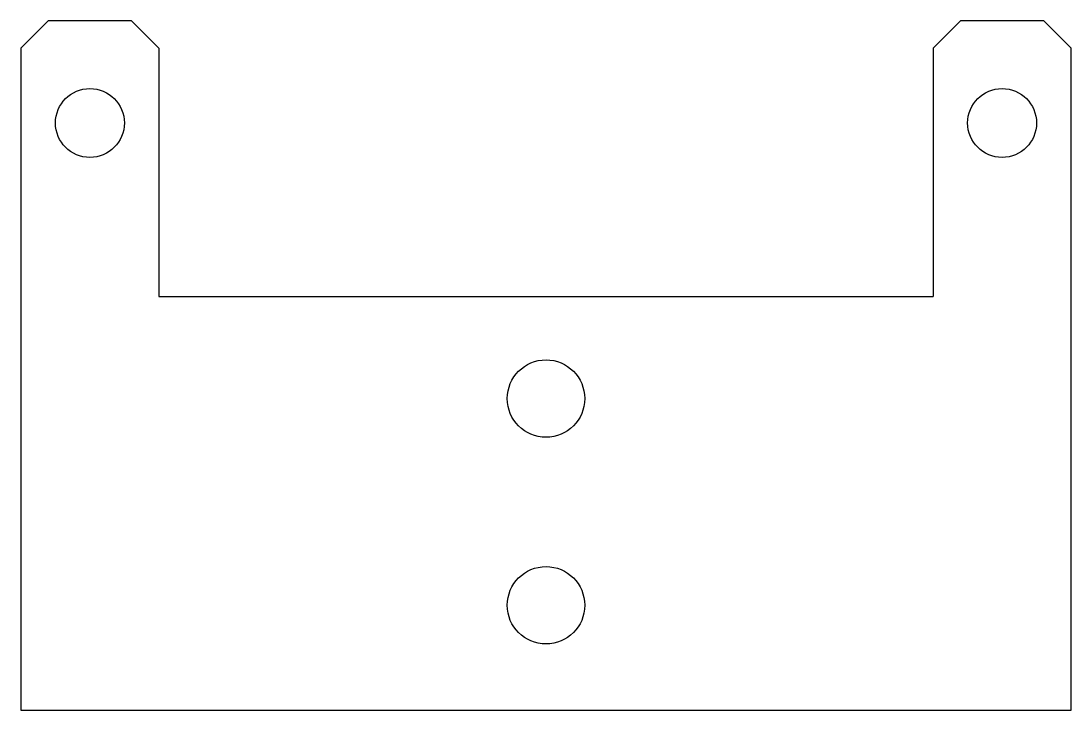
# Model space of a CAD drawing. Header units: inches. Extents: x -1.9 to 1.9, y -1.25 to 1.25.
import ezdxf

# ---------------------------------------------------------------- set-up
doc = ezdxf.new("R2010")
doc.units = ezdxf.units.IN
doc.header["$MEASUREMENT"] = 0

msp = doc.modelspace()

# ---------------------------------------------------------------- linework, layer by layer
at = {"color": 7, "linetype": 'Continuous', "lineweight": 25}
for p, q in [((-1.9045, 1.1512), (-1.8057, 1.25)), ((-1.5033, 1.25), (-1.8057, 1.25)), ((-1.5033, 1.25), (-1.4045, 1.1512)), ((1.5033, 1.25), (1.4045, 1.1512)), ((1.8057, 1.25), (1.5033, 1.25)), ((1.9045, 1.1512), (1.8057, 1.25)), ((-1.9045, 1.1512), (-1.9045, -1.25)), ((-1.4045, 1.1512), (-1.4045, 0.25)), ((1.4045, 1.1512), (1.4045, 0.25)), ((1.9045, -1.25), (1.9045, 1.1512)), ((-1.4045, 0.25), (1.4045, 0.25)), ((-1.9045, -1.25), (1.9045, -1.25))]:
    msp.add_line(p, q, dxfattribs=at)
for centre, radius in [((-1.6545, 0.88), 0.125), ((1.6545, 0.88), 0.125), ((0, -0.12), 0.1405), ((0, -0.87), 0.1405)]:
    msp.add_circle(centre, radius, dxfattribs=at)

doc.saveas('drawing.dxf')
